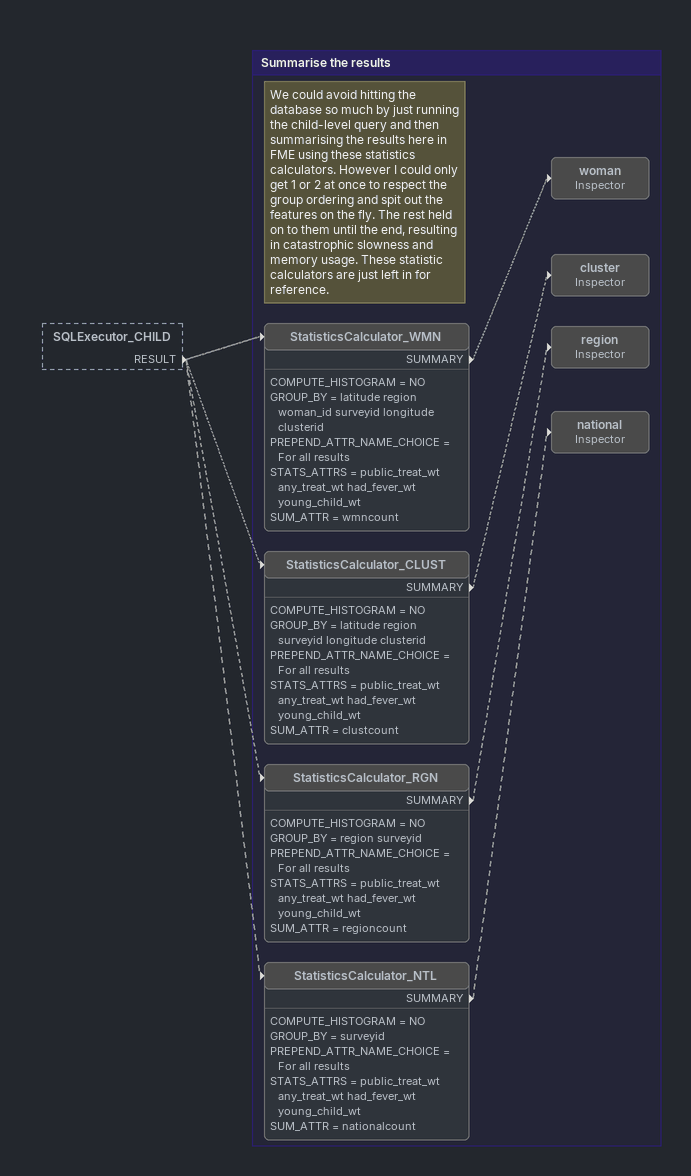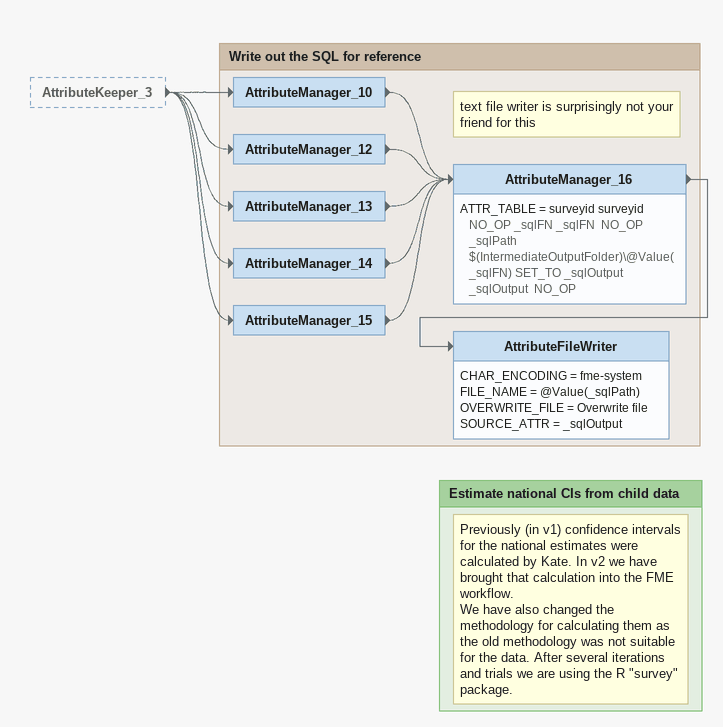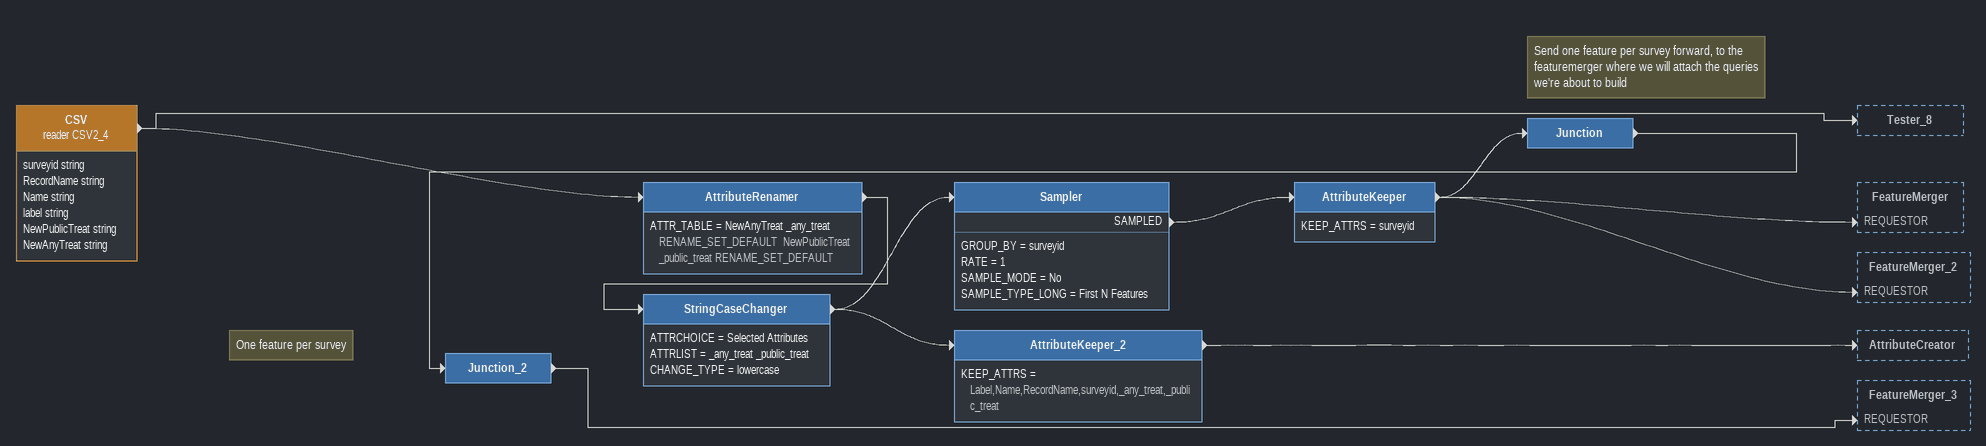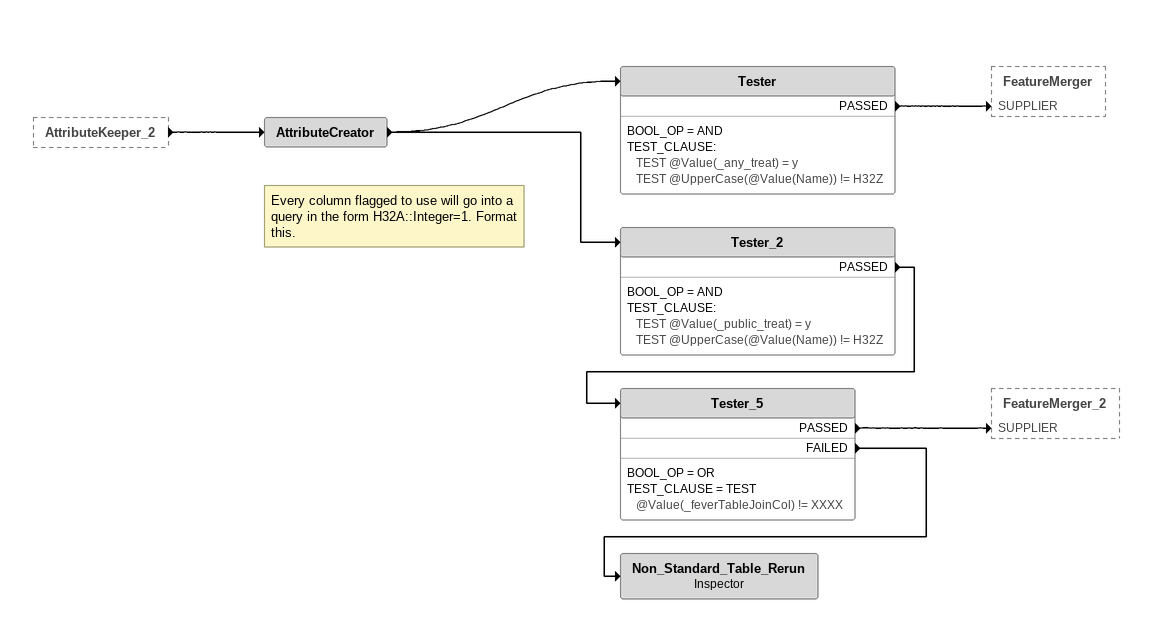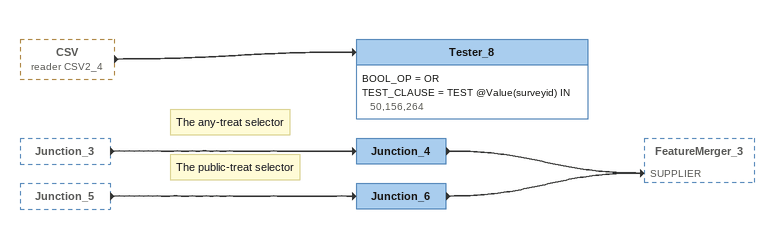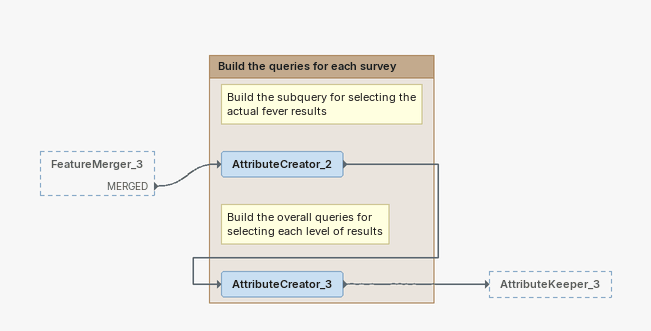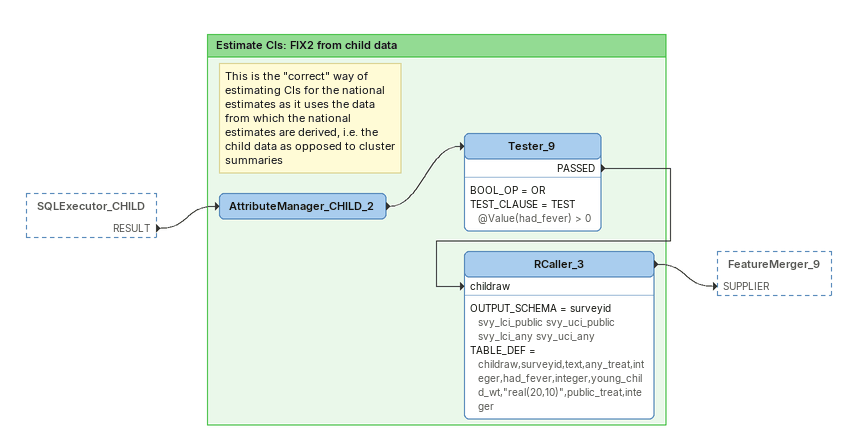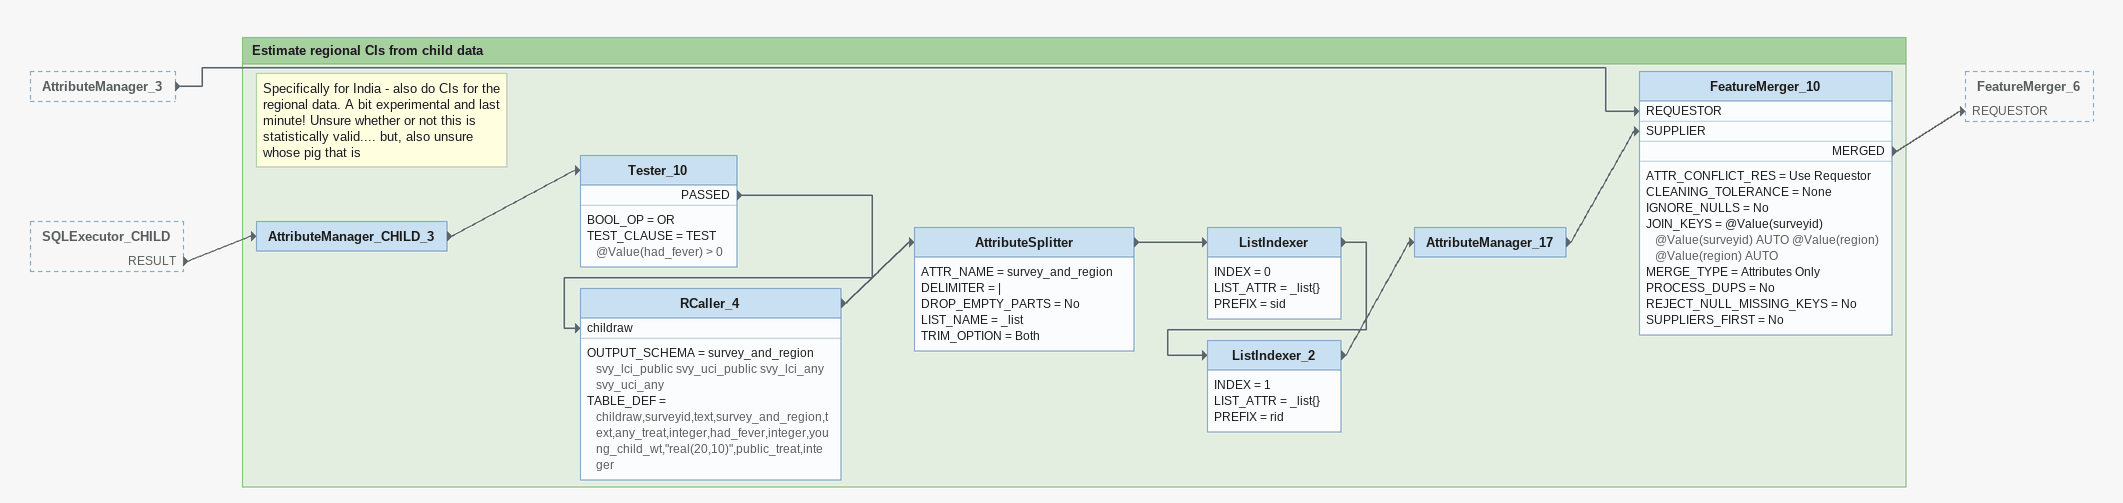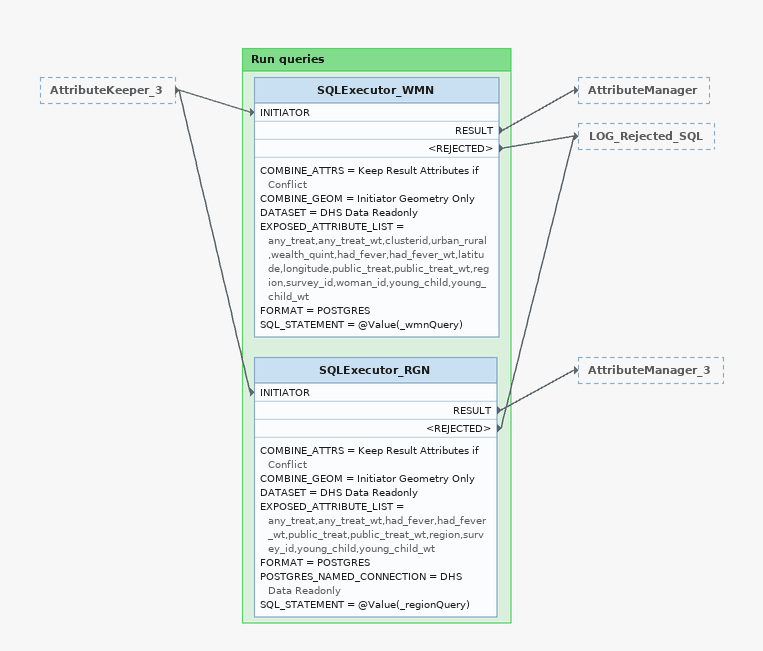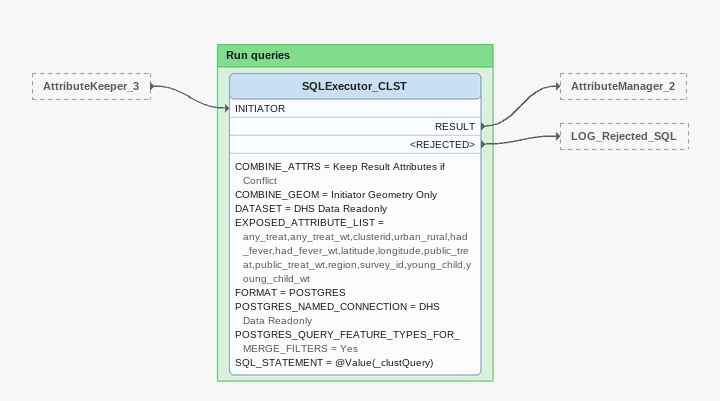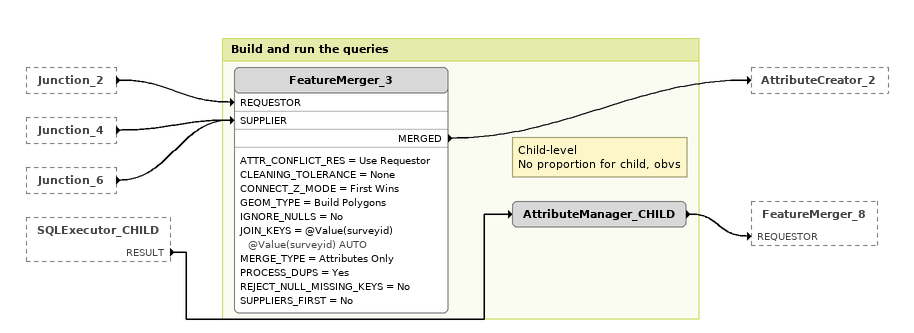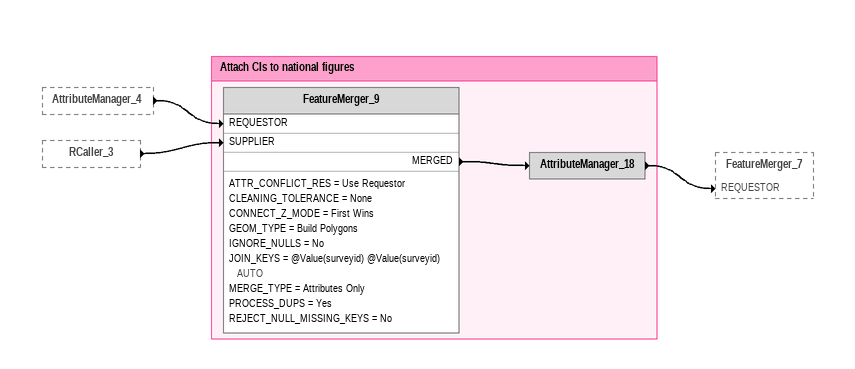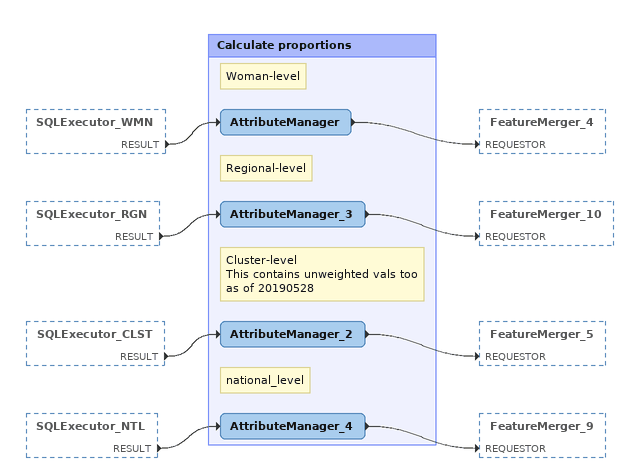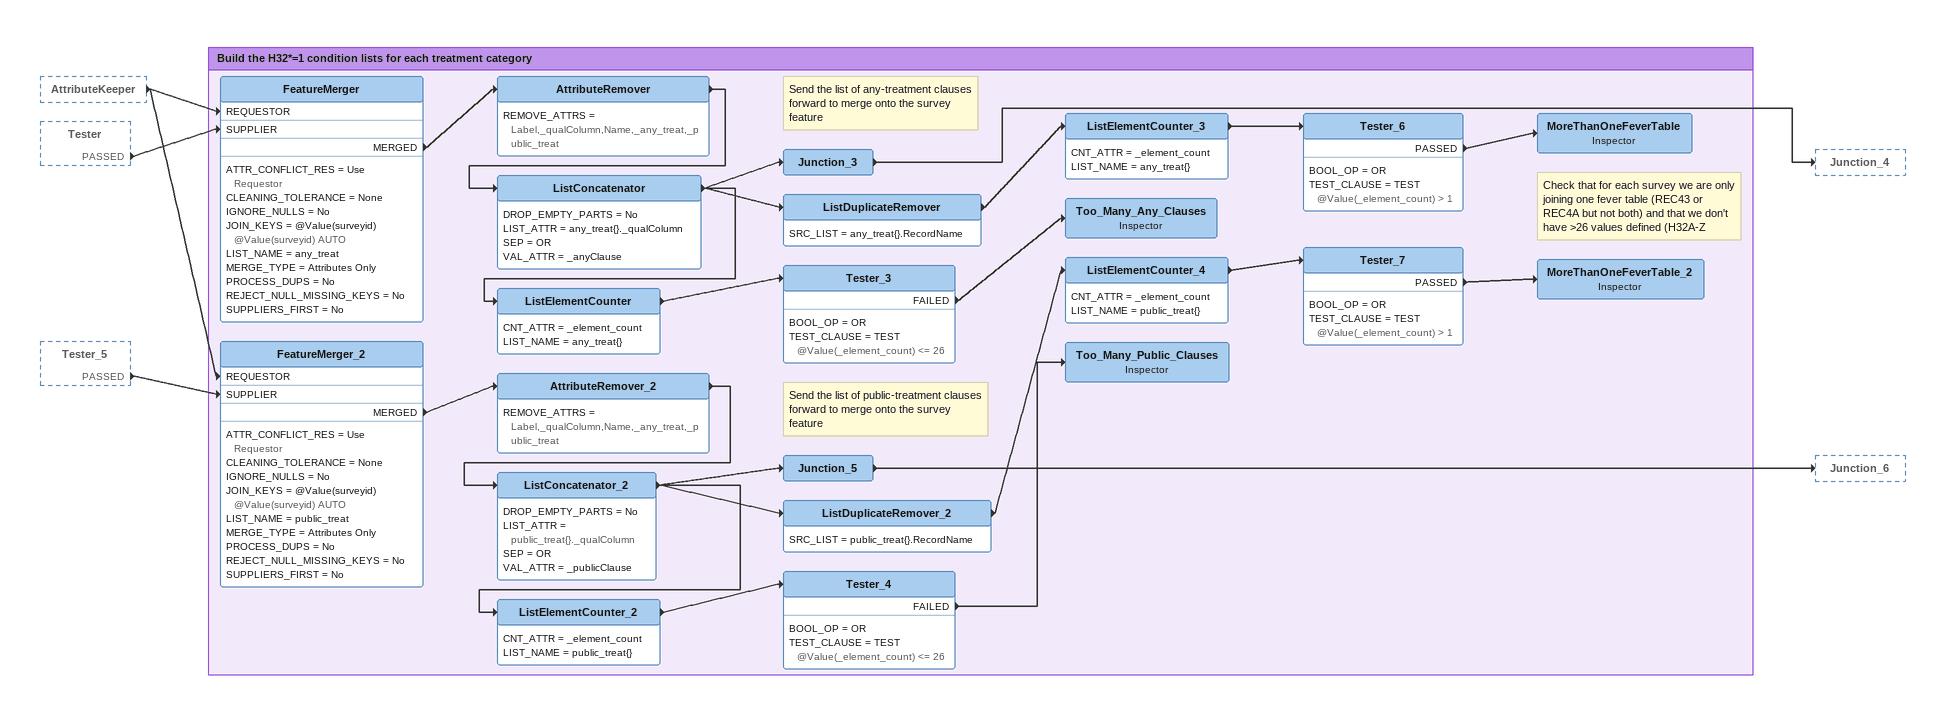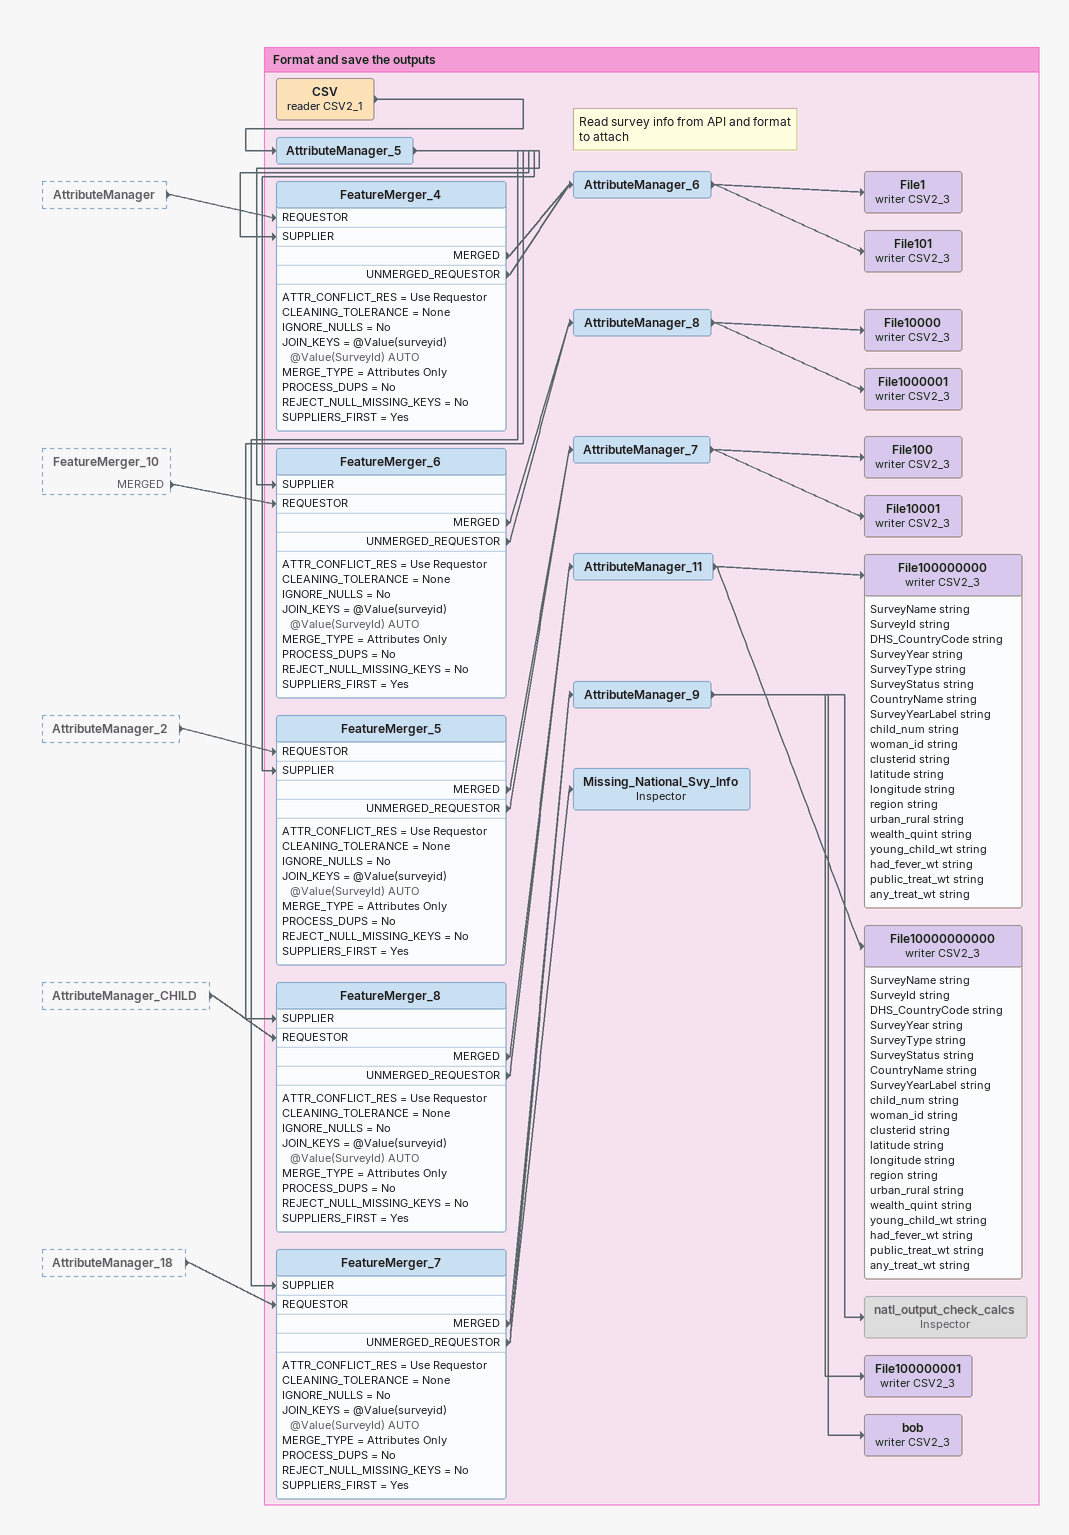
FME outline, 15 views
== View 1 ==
SQLExecutor_CHILD [outside]
    RESULT -> StatisticsCalculator_WMN [off]
    RESULT -> StatisticsCalculator_CLUST [off]
    RESULT -> StatisticsCalculator_RGN [off]
    RESULT -> StatisticsCalculator_NTL [off]

Bookmark: Summarise the results
Note: We could avoid hitting the database so much by just running the child-level query and then summarising the results here in FME using these statistics calculators. However I could only get 1 or 2 at once to respect the group ordering and spit out the features on the fly. The rest held on to them until the end, resulting in catastrophic slowness and memory usage. These statistic calculators are just left in for reference.
StatisticsCalculator_WMN [off]
    COMPUTE_HISTOGRAM = NO
    GROUP_BY = latitude region woman_id surveyid longitude clusterid
    PREPEND_ATTR_NAME_CHOICE = For all results
    STATS_ATTRS = public_treat_wt any_treat_wt had_fever_wt young_child_wt
    SUM_ATTR = wmncount
    SUMMARY -> woman [off]
woman: Inspector [off]
StatisticsCalculator_CLUST [off]
    COMPUTE_HISTOGRAM = NO
    GROUP_BY = latitude region surveyid longitude clusterid
    PREPEND_ATTR_NAME_CHOICE = For all results
    STATS_ATTRS = public_treat_wt any_treat_wt had_fever_wt young_child_wt
    SUM_ATTR = clustcount
    SUMMARY -> cluster [off]
cluster: Inspector [off]
StatisticsCalculator_RGN [off]
    COMPUTE_HISTOGRAM = NO
    GROUP_BY = region surveyid
    PREPEND_ATTR_NAME_CHOICE = For all results
    STATS_ATTRS = public_treat_wt any_treat_wt had_fever_wt young_child_wt
    SUM_ATTR = regioncount
    SUMMARY -> region [off]
region: Inspector [off]
StatisticsCalculator_NTL [off]
    COMPUTE_HISTOGRAM = NO
    GROUP_BY = surveyid
    PREPEND_ATTR_NAME_CHOICE = For all results
    STATS_ATTRS = public_treat_wt any_treat_wt had_fever_wt young_child_wt
    SUM_ATTR = nationalcount
    SUMMARY -> national [off]
national: Inspector [off]

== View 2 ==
AttributeKeeper_3 [outside]
    -> AttributeManager_10
    -> AttributeManager_12
    -> AttributeManager_13
    -> AttributeManager_14
    -> AttributeManager_15

Bookmark: Write out the SQL for reference
AttributeManager_10
    -> AttributeManager_16
AttributeManager_12
    -> AttributeManager_16
AttributeManager_13
    -> AttributeManager_16
AttributeManager_14
    -> AttributeManager_16
AttributeManager_15
    -> AttributeManager_16
Note: text file writer is surprisingly not your friend for this
AttributeManager_16
    ATTR_TABLE = surveyid surveyid  NO_OP _sqlFN _sqlFN  NO_OP  _sqlPath $(IntermediateOutputFolder)\@Value(_sqlFN) SET_TO _sqlOutput _sqlOutput  NO_OP
    -> AttributeFileWriter
AttributeFileWriter
    CHAR_ENCODING = fme-system
    FILE_NAME = @Value(_sqlPath)
    OVERWRITE_FILE = Overwrite file
    SOURCE_ATTR = _sqlOutput

Bookmark: Estimate national CIs from child data
Note: Previously (in v1) confidence intervals for the national estimates were calculated by Kate. In v2 we have brought that calculation into the FME workflow. / We have also changed the methodology for calculating them as the old methodology was not suitable for the data. After several iterations and trials we are using the R "survey" package.

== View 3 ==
CSV (reader CSV2_4)
    attributes: surveyid string, RecordName string, Name string, label string, NewPublicTreat string, NewAnyTreat string
    -> AttributeRenamer
    -> Tester_8
AttributeRenamer
    ATTR_TABLE = NewAnyTreat _any_treat RENAME_SET_DEFAULT  NewPublicTreat _public_treat RENAME_SET_DEFAULT
    -> StringCaseChanger
StringCaseChanger
    ATTRCHOICE = Selected Attributes
    ATTRLIST = _any_treat _public_treat
    CHANGE_TYPE = lowercase
    -> AttributeKeeper_2
    -> Sampler
Sampler
    GROUP_BY = surveyid
    RATE = 1
    SAMPLE_MODE = No
    SAMPLE_TYPE_LONG = First N Features
    SAMPLED -> AttributeKeeper
AttributeKeeper
    KEEP_ATTRS = surveyid
    -> FeatureMerger [REQUESTOR]
    -> FeatureMerger_2 [REQUESTOR]
    -> Junction
Note: Send one feature per survey forward, to the featuremerger where we will attach the queries we're about to build
Junction
    -> Junction_2
Note: One feature per survey
Junction_2
    -> FeatureMerger_3 [REQUESTOR]
AttributeKeeper_2
    KEEP_ATTRS = Label,Name,RecordName,surveyid,_any_treat,_public_treat
    -> AttributeCreator

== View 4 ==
AttributeKeeper_2 [outside]
    -> AttributeCreator
Note: Every column flagged to use will go into a query in the form H32A::Integer=1. Format this.
AttributeCreator
    -> Tester_2
    -> Tester
Tester
    BOOL_OP = AND
    TEST_CLAUSE:
      TEST @Value(_any_treat) = y
      TEST @UpperCase(@Value(Name)) != H32Z
    PASSED -> FeatureMerger [SUPPLIER]
Tester_2
    BOOL_OP = AND
    TEST_CLAUSE:
      TEST @Value(_public_treat) = y
      TEST @UpperCase(@Value(Name)) != H32Z
    PASSED -> Tester_5
Tester_5
    BOOL_OP = OR
    TEST_CLAUSE = TEST @Value(_feverTableJoinCol) != XXXX
    PASSED -> FeatureMerger_2 [SUPPLIER]
    FAILED -> Non_Standard_Table_Rerun
Non_Standard_Table_Rerun: Inspector

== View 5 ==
CSV (reader CSV2_4) [outside]
    -> Tester_8
Junction_3 [outside]
    -> Junction_4
Junction_5 [outside]
    -> Junction_6
Note: The any-treat selector
Junction_4
    -> FeatureMerger_3 [SUPPLIER]
Note: The public-treat selector
Junction_6
    -> FeatureMerger_3 [SUPPLIER]
Tester_8
    BOOL_OP = OR
    TEST_CLAUSE = TEST @Value(surveyid) IN 50,156,264

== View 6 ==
FeatureMerger_3 [outside]
    MERGED -> AttributeCreator_2

Bookmark: Build the queries for each survey
Note: Build the subquery for selecting the actual fever results
AttributeCreator_2
    -> AttributeCreator_3
Note: Build the overall queries for selecting each level of results
AttributeCreator_3
    -> AttributeKeeper_3

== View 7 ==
SQLExecutor_CHILD [outside]
    RESULT -> AttributeManager_CHILD_2

Bookmark: Estimate CIs: FIX2 from child data
Note: This is the "correct" way of estimating CIs for the national estimates as it uses the data from which the national estimates are derived, i.e. the child data as opposed to cluster summaries
AttributeManager_CHILD_2
    -> Tester_9
Tester_9
    BOOL_OP = OR
    TEST_CLAUSE = TEST @Value(had_fever) > 0
    PASSED -> RCaller_3 [childraw]
RCaller_3
    OUTPUT_SCHEMA = surveyid svy_lci_public svy_uci_public svy_lci_any svy_uci_any
    TABLE_DEF = childraw,surveyid,text,any_treat,integer,had_fever,integer,young_child_wt,"real(20,10)",public_treat,integer
    -> FeatureMerger_9 [SUPPLIER]

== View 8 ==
AttributeManager_3 [outside]
    -> FeatureMerger_10 [REQUESTOR]
SQLExecutor_CHILD [outside]
    RESULT -> AttributeManager_CHILD_3

Bookmark: Estimate regional CIs from child data
Note: Specifically for India - also do CIs for the regional data. A bit experimental and last minute! Unsure whether or not this is statistically valid.... but, also unsure whose pig that is
AttributeManager_CHILD_3
    -> Tester_10
Tester_10
    BOOL_OP = OR
    TEST_CLAUSE = TEST @Value(had_fever) > 0
    PASSED -> RCaller_4 [childraw]
RCaller_4
    OUTPUT_SCHEMA = survey_and_region svy_lci_public svy_uci_public svy_lci_any svy_uci_any
    TABLE_DEF = childraw,surveyid,text,survey_and_region,text,any_treat,integer,had_fever,integer,young_child_wt,"real(20,10)",public_treat,integer
    -> AttributeSplitter
AttributeSplitter
    ATTR_NAME = survey_and_region
    DELIMITER = |
    DROP_EMPTY_PARTS = No
    LIST_NAME = _list
    TRIM_OPTION = Both
    -> ListIndexer
ListIndexer
    INDEX = 0
    LIST_ATTR = _list{}
    PREFIX = sid
    -> ListIndexer_2
ListIndexer_2
    INDEX = 1
    LIST_ATTR = _list{}
    PREFIX = rid
    -> AttributeManager_17
AttributeManager_17
    -> FeatureMerger_10 [SUPPLIER]
FeatureMerger_10
    ATTR_CONFLICT_RES = Use Requestor
    CLEANING_TOLERANCE = None
    IGNORE_NULLS = No
    JOIN_KEYS = @Value(surveyid) @Value(surveyid) AUTO @Value(region) @Value(region) AUTO
    MERGE_TYPE = Attributes Only
    PROCESS_DUPS = No
    REJECT_NULL_MISSING_KEYS = No
    SUPPLIERS_FIRST = No
    MERGED -> FeatureMerger_6 [REQUESTOR]

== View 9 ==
AttributeKeeper_3 [outside]
    -> SQLExecutor_WMN [INITIATOR]
    -> SQLExecutor_RGN [INITIATOR]

Bookmark: Run queries
SQLExecutor_WMN
    COMBINE_ATTRS = Keep Result Attributes if Conflict
    COMBINE_GEOM = Initiator Geometry Only
    DATASET = DHS Data Readonly
    EXPOSED_ATTRIBUTE_LIST = any_treat,any_treat_wt,clusterid,urban_rural,wealth_quint,had_fever,had_fever_wt,latitude,longitude,public_treat,public_treat_wt,region,survey_id,woman_id,young_child,young_child_wt
    FORMAT = POSTGRES
    SQL_STATEMENT = @Value(_wmnQuery)
    RESULT -> AttributeManager
    <REJECTED> -> LOG_Rejected_SQL
SQLExecutor_RGN
    COMBINE_ATTRS = Keep Result Attributes if Conflict
    COMBINE_GEOM = Initiator Geometry Only
    DATASET = DHS Data Readonly
    EXPOSED_ATTRIBUTE_LIST = any_treat,any_treat_wt,had_fever,had_fever_wt,public_treat,public_treat_wt,region,survey_id,young_child,young_child_wt
    FORMAT = POSTGRES
    POSTGRES_NAMED_CONNECTION = DHS Data Readonly
    SQL_STATEMENT = @Value(_regionQuery)
    RESULT -> AttributeManager_3
    <REJECTED> -> LOG_Rejected_SQL

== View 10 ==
AttributeKeeper_3 [outside]
    -> SQLExecutor_CLST [INITIATOR]

Bookmark: Run queries
SQLExecutor_CLST
    COMBINE_ATTRS = Keep Result Attributes if Conflict
    COMBINE_GEOM = Initiator Geometry Only
    DATASET = DHS Data Readonly
    EXPOSED_ATTRIBUTE_LIST = any_treat,any_treat_wt,clusterid,urban_rural,had_fever,had_fever_wt,latitude,longitude,public_treat,public_treat_wt,region,survey_id,young_child,young_child_wt
    FORMAT = POSTGRES
    POSTGRES_NAMED_CONNECTION = DHS Data Readonly
    POSTGRES_QUERY_FEATURE_TYPES_FOR_MERGE_FILTERS = Yes
    SQL_STATEMENT = @Value(_clustQuery)
    RESULT -> AttributeManager_2
    <REJECTED> -> LOG_Rejected_SQL

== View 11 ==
Junction_2 [outside]
    -> FeatureMerger_3 [REQUESTOR]
Junction_4 [outside]
    -> FeatureMerger_3 [SUPPLIER]
Junction_6 [outside]
    -> FeatureMerger_3 [SUPPLIER]
SQLExecutor_CHILD [outside]
    RESULT -> AttributeManager_CHILD

Bookmark: Build and run the queries
FeatureMerger_3
    ATTR_CONFLICT_RES = Use Requestor
    CLEANING_TOLERANCE = None
    CONNECT_Z_MODE = First Wins
    GEOM_TYPE = Build Polygons
    IGNORE_NULLS = No
    JOIN_KEYS = @Value(surveyid) @Value(surveyid) AUTO
    MERGE_TYPE = Attributes Only
    PROCESS_DUPS = Yes
    REJECT_NULL_MISSING_KEYS = No
    SUPPLIERS_FIRST = No
    MERGED -> AttributeCreator_2
Note: Child-level / No proportion for child, obvs
AttributeManager_CHILD
    -> FeatureMerger_8 [REQUESTOR]

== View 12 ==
AttributeManager_4 [outside]
    -> FeatureMerger_9 [REQUESTOR]
RCaller_3 [outside]
    -> FeatureMerger_9 [SUPPLIER]

Bookmark: Attach CIs to national figures
FeatureMerger_9
    ATTR_CONFLICT_RES = Use Requestor
    CLEANING_TOLERANCE = None
    CONNECT_Z_MODE = First Wins
    GEOM_TYPE = Build Polygons
    IGNORE_NULLS = No
    JOIN_KEYS = @Value(surveyid) @Value(surveyid) AUTO
    MERGE_TYPE = Attributes Only
    PROCESS_DUPS = Yes
    REJECT_NULL_MISSING_KEYS = No
    MERGED -> AttributeManager_18
AttributeManager_18
    -> FeatureMerger_7 [REQUESTOR]

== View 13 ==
SQLExecutor_WMN [outside]
    RESULT -> AttributeManager
SQLExecutor_RGN [outside]
    RESULT -> AttributeManager_3
SQLExecutor_CLST [outside]
    RESULT -> AttributeManager_2
SQLExecutor_NTL [outside]
    RESULT -> AttributeManager_4

Bookmark: Calculate proportions
Note: Woman-level
AttributeManager
    -> FeatureMerger_4 [REQUESTOR]
Note: Regional-level
AttributeManager_3
    -> FeatureMerger_10 [REQUESTOR]
Note: Cluster-level / This contains unweighted vals too as of 20190528
AttributeManager_2
    -> FeatureMerger_5 [REQUESTOR]
Note: national_level
AttributeManager_4
    -> FeatureMerger_9 [REQUESTOR]

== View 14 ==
AttributeKeeper [outside]
    -> FeatureMerger [REQUESTOR]
    -> FeatureMerger_2 [REQUESTOR]
Tester [outside]
    PASSED -> FeatureMerger [SUPPLIER]
Tester_5 [outside]
    PASSED -> FeatureMerger_2 [SUPPLIER]

Bookmark: Build the H32*=1 condition lists for each treatment category
FeatureMerger
    ATTR_CONFLICT_RES = Use Requestor
    CLEANING_TOLERANCE = None
    IGNORE_NULLS = No
    JOIN_KEYS = @Value(surveyid) @Value(surveyid) AUTO
    LIST_NAME = any_treat
    MERGE_TYPE = Attributes Only
    PROCESS_DUPS = No
    REJECT_NULL_MISSING_KEYS = No
    SUPPLIERS_FIRST = No
    MERGED -> AttributeRemover
AttributeRemover
    REMOVE_ATTRS = Label,_qualColumn,Name,_any_treat,_public_treat
    -> ListConcatenator
ListConcatenator
    DROP_EMPTY_PARTS = No
    LIST_ATTR = any_treat{}._qualColumn
    SEP = OR
    VAL_ATTR = _anyClause
    -> Junction_3
    -> ListElementCounter
    -> ListDuplicateRemover
Note: Send the list of any-treatment clauses forward to merge onto the survey feature
Junction_3
    -> Junction_4
ListDuplicateRemover
    SRC_LIST = any_treat{}.RecordName
    -> ListElementCounter_3
ListElementCounter_3
    CNT_ATTR = _element_count
    LIST_NAME = any_treat{}
    -> Tester_6
Tester_6
    BOOL_OP = OR
    TEST_CLAUSE = TEST @Value(_element_count) > 1
    PASSED -> MoreThanOneFeverTable
Note: Check that for each survey we are only joining one fever table (REC43 or REC4A but not both) and that we don't have >26 values defined (H32A-Z
MoreThanOneFeverTable: Inspector
ListElementCounter
    CNT_ATTR = _element_count
    LIST_NAME = any_treat{}
    -> Tester_3
Tester_3
    BOOL_OP = OR
    TEST_CLAUSE = TEST @Value(_element_count) <= 26
    FAILED -> Too_Many_Any_Clauses
Too_Many_Any_Clauses: Inspector
FeatureMerger_2
    ATTR_CONFLICT_RES = Use Requestor
    CLEANING_TOLERANCE = None
    IGNORE_NULLS = No
    JOIN_KEYS = @Value(surveyid) @Value(surveyid) AUTO
    LIST_NAME = public_treat
    MERGE_TYPE = Attributes Only
    PROCESS_DUPS = No
    REJECT_NULL_MISSING_KEYS = No
    SUPPLIERS_FIRST = No
    MERGED -> AttributeRemover_2
AttributeRemover_2
    REMOVE_ATTRS = Label,_qualColumn,Name,_any_treat,_public_treat
    -> ListConcatenator_2
ListConcatenator_2
    DROP_EMPTY_PARTS = No
    LIST_ATTR = public_treat{}._qualColumn
    SEP = OR
    VAL_ATTR = _publicClause
    -> Junction_5
    -> ListElementCounter_2
    -> ListDuplicateRemover_2
Note: Send the list of public-treatment clauses forward to merge onto the survey feature
Junction_5
    -> Junction_6
ListDuplicateRemover_2
    SRC_LIST = public_treat{}.RecordName
    -> ListElementCounter_4
ListElementCounter_4
    CNT_ATTR = _element_count
    LIST_NAME = public_treat{}
    -> Tester_7
Tester_7
    BOOL_OP = OR
    TEST_CLAUSE = TEST @Value(_element_count) > 1
    PASSED -> MoreThanOneFeverTable_2
MoreThanOneFeverTable_2: Inspector
ListElementCounter_2
    CNT_ATTR = _element_count
    LIST_NAME = public_treat{}
    -> Tester_4
Tester_4
    BOOL_OP = OR
    TEST_CLAUSE = TEST @Value(_element_count) <= 26
    FAILED -> Too_Many_Public_Clauses
Too_Many_Public_Clauses: Inspector

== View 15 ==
AttributeManager [outside]
    -> FeatureMerger_4 [REQUESTOR]
FeatureMerger_10 [outside]
    MERGED -> FeatureMerger_6 [REQUESTOR]
AttributeManager_2 [outside]
    -> FeatureMerger_5 [REQUESTOR]
AttributeManager_CHILD [outside]
    -> FeatureMerger_8 [REQUESTOR]
AttributeManager_18 [outside]
    -> FeatureMerger_7 [REQUESTOR]

Bookmark: Format and save the outputs
CSV (reader CSV2_1)
    -> AttributeManager_5
Note: Read survey info from API and format to attach
AttributeManager_5
    -> FeatureMerger_4 [SUPPLIER]
    -> FeatureMerger_5 [SUPPLIER]
    -> FeatureMerger_6 [SUPPLIER]
    -> FeatureMerger_7 [SUPPLIER]
    -> FeatureMerger_8 [SUPPLIER]
FeatureMerger_4
    ATTR_CONFLICT_RES = Use Requestor
    CLEANING_TOLERANCE = None
    IGNORE_NULLS = No
    JOIN_KEYS = @Value(surveyid) @Value(SurveyId) AUTO
    MERGE_TYPE = Attributes Only
    PROCESS_DUPS = No
    REJECT_NULL_MISSING_KEYS = No
    SUPPLIERS_FIRST = Yes
    MERGED -> AttributeManager_6
    UNMERGED_REQUESTOR -> AttributeManager_6
AttributeManager_6
    -> File1 (writer CSV2_3)
    -> File101 (writer CSV2_3)
File1 (writer CSV2_3)
File101 (writer CSV2_3)
FeatureMerger_6
    ATTR_CONFLICT_RES = Use Requestor
    CLEANING_TOLERANCE = None
    IGNORE_NULLS = No
    JOIN_KEYS = @Value(surveyid) @Value(SurveyId) AUTO
    MERGE_TYPE = Attributes Only
    PROCESS_DUPS = No
    REJECT_NULL_MISSING_KEYS = No
    SUPPLIERS_FIRST = Yes
    MERGED -> AttributeManager_8
    UNMERGED_REQUESTOR -> AttributeManager_8
AttributeManager_8
    -> File10000 (writer CSV2_3)
    -> File1000001 (writer CSV2_3)
File10000 (writer CSV2_3)
File1000001 (writer CSV2_3)
FeatureMerger_5
    ATTR_CONFLICT_RES = Use Requestor
    CLEANING_TOLERANCE = None
    IGNORE_NULLS = No
    JOIN_KEYS = @Value(surveyid) @Value(SurveyId) AUTO
    MERGE_TYPE = Attributes Only
    PROCESS_DUPS = No
    REJECT_NULL_MISSING_KEYS = No
    SUPPLIERS_FIRST = Yes
    MERGED -> AttributeManager_7
    UNMERGED_REQUESTOR -> AttributeManager_7
AttributeManager_7
    -> File100 (writer CSV2_3)
    -> File10001 (writer CSV2_3)
File100 (writer CSV2_3)
File10001 (writer CSV2_3)
FeatureMerger_8
    ATTR_CONFLICT_RES = Use Requestor
    CLEANING_TOLERANCE = None
    IGNORE_NULLS = No
    JOIN_KEYS = @Value(surveyid) @Value(SurveyId) AUTO
    MERGE_TYPE = Attributes Only
    PROCESS_DUPS = No
    REJECT_NULL_MISSING_KEYS = No
    SUPPLIERS_FIRST = Yes
    MERGED -> AttributeManager_11
    UNMERGED_REQUESTOR -> AttributeManager_11
AttributeManager_11
    -> File100000000 (writer CSV2_3)
    -> File10000000000 (writer CSV2_3)
File100000000 (writer CSV2_3)
    attributes: SurveyName string, SurveyId string, DHS_CountryCode string, SurveyYear string, SurveyType string, SurveyStatus string, CountryName string, SurveyYearLabel string, child_num string, woman_id string, clusterid string, latitude string, longitude string, region string, urban_rural string, wealth_quint string, young_child_wt string, had_fever_wt string, public_treat_wt string, any_treat_wt string
File10000000000 (writer CSV2_3)
    attributes: SurveyName string, SurveyId string, DHS_CountryCode string, SurveyYear string, SurveyType string, SurveyStatus string, CountryName string, SurveyYearLabel string, child_num string, woman_id string, clusterid string, latitude string, longitude string, region string, urban_rural string, wealth_quint string, young_child_wt string, had_fever_wt string, public_treat_wt string, any_treat_wt string
FeatureMerger_7
    ATTR_CONFLICT_RES = Use Requestor
    CLEANING_TOLERANCE = None
    IGNORE_NULLS = No
    JOIN_KEYS = @Value(surveyid) @Value(SurveyId) AUTO
    MERGE_TYPE = Attributes Only
    PROCESS_DUPS = No
    REJECT_NULL_MISSING_KEYS = No
    SUPPLIERS_FIRST = Yes
    MERGED -> AttributeManager_9
    UNMERGED_REQUESTOR -> Missing_National_Svy_Info
    UNMERGED_REQUESTOR -> AttributeManager_9
AttributeManager_9
    -> bob (writer CSV2_3)
    -> File100000001 (writer CSV2_3)
    -> natl_output_check_calcs
natl_output_check_calcs: Inspector [off]
File100000001 (writer CSV2_3)
bob (writer CSV2_3)
Missing_National_Svy_Info: Inspector
